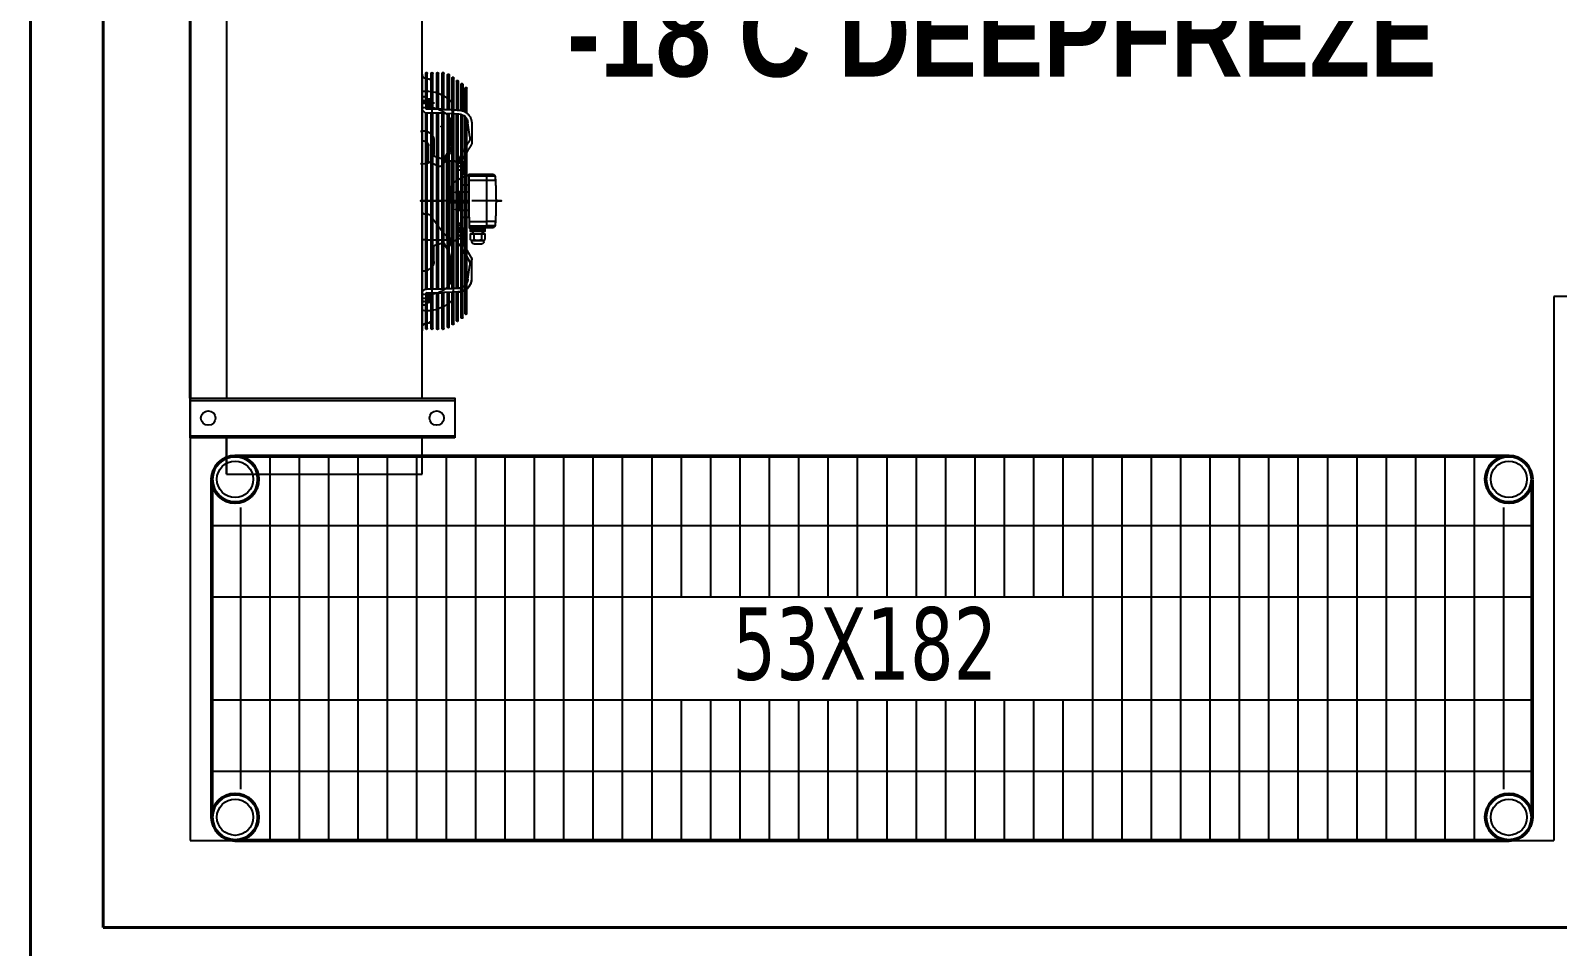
# Model space of a CAD drawing. Header units: centimetres. Extents: x 10321 to 11473, y 9141 to 13369.
# Drawn here: x 10321.5 to 10532, y 12858 to 12984.3 of the extents above; entities that cross this region are included whole.
import ezdxf

# ---------------------------------------------------------------- set-up
doc = ezdxf.new("R2010")
doc.units = ezdxf.units.CM
for name, color, linetype, lineweight in [('A_text', 7, 'Continuous', 9), ('continious', 7, 'Continuous', 50), ('continious2', 253, 'Continuous', 25), ('DUVAR', 1, 'Continuous', 40)]:
    doc.layers.add(name, color=color, linetype=linetype, lineweight=lineweight)
for name, color, linetype in [('Kıtc-002 Çizgi', 7, 'Continuous'), ('Kıtc-034 Soğuk Oda', 1, 'Continuous'), ('SOĞUK ODA PANELİ', 50, 'Continuous')]:
    doc.layers.add(name, color=color, linetype=linetype)
doc.styles.add('GZP', font='ARIALN.TTF')
doc.styles.add('STYLE1', font='tahoma.ttf', dxfattribs={"height": 18})

# ---------------------------------------------------------------- blocks, each defined once
blk = doc.blocks.new('A$C50763B7D')
at = {"layer": 'Kıtc-034 Soğuk Oda'}
for p, q in [((5.31, 42.91), (5.31, 6.41)), ((10.19, 42.91), (10.19, 6.41)), ((5, 37.91), (0, 37.91)), ((0, 37.91), (0, 10.91)), ((0, 37.91), (5, 37.91)), ((109.5, 37.91), (10.5, 37.91)), ((0, 10.91), (5, 10.91)), ((10.5, 10.91), (109.5, 10.91)), ((10.5, 10.91), (20.16, 10.91)), ((24.22, 10.24), (24.22, 10.91)), ((50.47, 10.91), (51.78, 10.91)), ((20.09, 10.43), (23.45, 10.43)), ((20.09, 10.21), (23.57, 10.21)), ((20.09, 9.67), (25.03, 9.67)), ((20.09, 9.45), (25.03, 9.45)), ((20.09, 8.91), (25.03, 8.91)), ((20.09, 8.69), (25.03, 8.69)), ((24.87, 10.21), (25.03, 10.21)), ((25.03, 10.24), (25.03, 7.96)), ((25.52, 10.43), (49.84, 10.43)), ((25.53, 10.21), (49.81, 10.21)), ((25.55, 10.24), (25.55, 7.98)), ((25.55, 9.67), (49.81, 9.67)), ((25.55, 9.45), (49.81, 9.45)), ((25.55, 8.91), (49.81, 8.91)), ((25.55, 8.69), (49.81, 8.69)), ((29.35, 9.29), (31.29, 9.29)), ((31.58, 9.17), (31.92, 8.07)), ((35.85, 10.07), (35.87, 10.03)), ((42.49, 8.72), (43.08, 10.03)), ((46.02, 9.29), (44.08, 9.29)), ((49.81, 7.98), (49.81, 10.24)), ((50.33, 7.96), (50.33, 10.24)), ((50.33, 10.21), (50.5, 10.21)), ((50.8, 10.39), (50.8, 10.24)), ((51.15, 9.2), (51.15, 9.72)), ((51.42, 9.77), (51.42, 10.09)), ((20.09, 7.93), (25.03, 7.93)), ((20.3, 7.42), (25.06, 7.42)), ((20.3, 7.19), (25.07, 7.19)), ((20.73, 6.57), (25.11, 6.57)), ((25.15, 5.81), (25.04, 7.75)), ((25.55, 8.15), (49.81, 8.15)), ((25.55, 7.93), (49.81, 7.93)), ((25.58, 7.42), (49.78, 7.42)), ((25.59, 7.19), (49.77, 7.19)), ((25.61, 6.79), (49.75, 6.79)), ((25.63, 6.57), (49.73, 6.57)), ((29.87, 7.11), (26.39, 7.11)), ((31.85, 7.91), (30.65, 7.28)), ((32.35, 7.17), (32.21, 7.17)), ((32.21, 6.85), (32.21, 6.51)), ((33.16, 7.54), (43.08, 7.54)), ((42.72, 8.05), (44.48, 7.11)), ((43.08, 7.84), (44.43, 7.02)), ((48.97, 7.11), (45.5, 7.11)), ((49.8, 7.77), (49.69, 5.85)), ((21.17, 6.17), (25.13, 6.17)), ((21.17, 5.95), (25.15, 5.95)), ((21.61, 5.54), (49.64, 5.54)), ((21.61, 5.32), (49.55, 5.32)), ((22.13, 4.99), (49.31, 4.99)), ((22.13, 4.77), (49.01, 4.77)), ((25.65, 6.17), (49.71, 6.17)), ((25.66, 5.95), (49.7, 5.95)), ((26.88, 4.61), (28.81, 4.33)), ((29.92, 4.16), (31.85, 5.28)), ((32.92, 5.72), (32.48, 6.12)), ((33.4, 6.17), (33.4, 4.7)), ((33.56, 6.13), (33.56, 5.4)), ((33.61, 5.14), (33.82, 5.14)), ((33.63, 6.2), (34.22, 6.2)), ((34.29, 6.13), (34.29, 5.4)), ((36.43, 5.4), (36.43, 4.44)), ((39.9, 5.4), (41.49, 5.4)), ((41.55, 5.14), (41.76, 5.14)), ((41.76, 5.14), (41.76, 4.84)), ((41.76, 5.14), (42.19, 5.14)), ((41.97, 6.17), (41.97, 4.7)), ((42.89, 6.12), (42.45, 5.72)), ((43.16, 5.32), (42.64, 5.32)), ((42.92, 6.12), (42.92, 5.84)), ((46.55, 4.33), (48.48, 4.61)), ((32.06, 4.06), (32.21, 4.06)), ((32.06, 2.4), (32.21, 2.4)), ((32.36, 3.77), (33.1, 3.77)), ((33.47, 3.99), (33.1, 3.99)), ((33.47, 3.92), (33.1, 3.92)), ((33.47, 2.51), (33.1, 2.51)), ((41.38, 2.07), (33.99, 2.07)), ((34.26, 0.94), (34.26, 2)), ((34.85, 0.89), (34.85, 2)), ((40.52, 0.89), (40.52, 2)), ((41.11, 0.94), (41.11, 2))]:
    blk.add_line(p, q, dxfattribs=at)
for points in [[(5, 6.41), (5, 42.91), (10.5, 42.91), (10.5, 6.41)], [(51.78, 10.39), (51.81, 10.39), (51.81, 10.24), (51.5, 10.24), (50.8, 10.24), (50.47, 10.24), (50.47, 10.39), (50.8, 10.39), (51.5, 10.39), (51.5, 10.24)], [(25.67, 5.85), (25.56, 7.77)], [(29.28, 4.37), (31.71, 5.77)], [(32.73, 5.32), (31.8, 5.32)], [(32.36, 2.23), (33.1, 2.23), (33.1, 4.28), (32.36, 4.28), (32.23, 4.13), (32.21, 4.1), (32.21, 2.4), (32.23, 2.38)], [(41.55, 5.14), (41.55, 4.84), (41.76, 4.84), (42.19, 4.84), (42.19, 5.14), (42.4, 5.14), (42.53, 5.14), (42.53, 5.21), (41.49, 5.21), (41.42, 5.21), (41.42, 5.14)]]:
    blk.add_lwpolyline(points, close=True, dxfattribs=at)
for points in [[(20.16, 10.91), (53.16, 10.91), (51.36, 10.91), (51.36, 10.76), (51.36, 10.24)], [(37.68, 4.44), (37.68, 11.13), (37.68, 7.87)], [(51.15, 10.91), (51.15, 10.24), (51.15, 10.55)], [(24.57, 10.39), (24.57, 10.24), (23.87, 10.24), (23.56, 10.24), (23.56, 10.39), (23.59, 10.39), (23.87, 10.39)], [(23.66, 9.77), (23.66, 9.77), (23.74, 9.72), (24.69, 9.72), (24.77, 9.77), (24.77, 9.77)], [(23.87, 10.24), (23.87, 10.39), (24.57, 10.39), (24.89, 10.39), (24.89, 10.24), (24.57, 10.24)], [(50.33, 9.67), (53.16, 9.67), (54.59, 9.67), (55.27, 9.67)], [(50.33, 9.45), (53.29, 9.45), (54.47, 9.45), (55.28, 9.45)], [(50.33, 8.91), (53.29, 8.91), (54.47, 8.91), (55.28, 8.91)], [(50.33, 8.69), (53.29, 8.69), (54.47, 8.69), (55.28, 8.69)], [(51.8, 10.21), (53.16, 10.21), (54.59, 10.21), (55.27, 10.21)], [(51.92, 10.43), (53.16, 10.43), (54.59, 10.43), (55.27, 10.43)], [(31.47, 6.85), (32.21, 7.28), (32.21, 7.54), (32.29, 7.54), (32.77, 7.54)], [(32.01, 6.66), (32.01, 6.66), (31.91, 6.77)], [(32.21, 7.28), (32.21, 7.17), (32.21, 7.05)], [(50.25, 6.57), (53.21, 6.57), (54.54, 6.57), (54.64, 6.57)], [(50.33, 7.93), (53.21, 7.93), (54.54, 7.93), (55.28, 7.93)], [(33.88, 5.32), (32.73, 5.32), (32.73, 5.21), (32.84, 5.21), (33.88, 5.21), (33.95, 5.21), (33.95, 5.14), (33.82, 5.14), (33.82, 4.84), (33.61, 4.84), (33.18, 4.84), (32.97, 4.84), (32.97, 5.14), (32.84, 5.14), (32.84, 5.21)], [(32.97, 5.14), (33.18, 5.14), (33.18, 4.84)], [(33.18, 5.14), (33.61, 5.14), (33.61, 4.84)], [(33.47, 2.83), (33.47, 4.06), (33.47, 4.24), (33.84, 4.24), (33.84, 4.18), (33.99, 4.18), (33.99, 4.06), (33.99, 3.97)], [(35.47, 4.44), (34.21, 4.44), (33.99, 4.44), (33.99, 4.18)], [(34.26, 4.36), (34.26, 4.06), (34.26, 2.88), (34.26, 2.14)], [(34.85, 4.36), (34.85, 4.06), (34.85, 2.88), (34.85, 2.14)], [(35.47, 5.4), (36.43, 5.4), (38.94, 5.4), (38.94, 4.44)], [(36.61, 6.17), (36.61, 5.84), (38.76, 5.84)], [(38.94, 5.4), (39.9, 5.4), (39.9, 4.44)], [(40.52, 2.14), (40.52, 2.88), (40.52, 4.06), (40.52, 4.36)], [(41.11, 2.14), (41.11, 2.88), (41.11, 4.06), (41.11, 4.36)], [(42.85, 5.4), (41.49, 5.4), (41.49, 5.32)], [(42.53, 5.21), (42.64, 5.21), (42.64, 5.32), (41.49, 5.32), (41.49, 5.21)], [(42.19, 4.84), (42.4, 4.84), (42.4, 5.14)], [(43.16, 5.84), (42.92, 5.84), (42.92, 5.47)], [(49.8, 4.77), (52.71, 4.77), (53.24, 4.77)], [(54.2, 6.17), (53.28, 6.17), (50.23, 6.17)], [(31.77, 3.77), (31.77, 3.59), (31.77, 2.88), (31.77, 2.7)], [(33.1, 2.59), (33.47, 2.59), (33.47, 2.7), (33.47, 2.83), (33.47, 2.88)], [(33.99, 4.06), (33.99, 2.88), (33.99, 2.33), (33.84, 2.33), (33.84, 2.88), (33.84, 4.06), (33.84, 4.18), (33.65, 4.18), (33.65, 4.06), (33.65, 2.88), (33.65, 2.33), (33.84, 2.33), (33.84, 2.27), (33.47, 2.27), (33.47, 2.51), (33.47, 2.59)], [(37.68, 0.74), (37.68, 0.74), (37.68, 0), (37.68, 2.88), (37.68, 4.06)]]:
    blk.add_lwpolyline(points, dxfattribs=at)
for centre in [(7.75, 40.41), (7.75, 8.91)]:
    blk.add_circle(centre, 1, dxfattribs=at)
at = {"layer": 'Kıtc-034 Soğuk Oda', "extrusion": (0, 0, -1)}
for centre, major_axis, start_param, end_param in [((26.75, 10.15), (2.98, 2.98), 3.92838, 4.108501), ((28.81, 10.15), (-2.87, 2.87), 5.521224, 5.686505), ((29.62, 10.77), (1.13, 1.13), 3.948976, 4.010228), ((29.63, 10.77), (1.14, 1.14), 3.870027, 3.949132), ((29.63, 10.77), (1.14, 1.14), 3.790829, 3.869934), ((29.62, 10.77), (-1.13, 1.13), 5.282246, 5.361781), ((36.3, 10.33), (0.366, 0.366), 3.403392, 4.565502), ((39.14, 8.23), (-2.87, 2.87), 6.136299, 6.220702), ((45.8, 10.89), (-2.14, 2.14), 5.234627, 5.576836), ((44.7, 11.07), (0.943, 0.943), 1.152122, 1.21932), ((44.7, 11.07), (-0.942, 0.942), 2.655634, 2.722861), ((44.53, 11.12), (-1.07, 1.07), 2.593806, 2.655716), ((44.53, 11.12), (1.07, 1.07), 0.961039, 1.022965), ((44.41, 11.14), (1.15, 1.15), 0.92968, 0.961107), ((45.78, 10.78), (1.11, 1.11), 0.560797, 0.604414), ((45.75, 10.77), (-1.13, 1.13), 2.492201, 2.571736), ((45.75, 10.77), (-1.13, 1.13), 2.17505, 2.254579), ((45.73, 10.77), (-1.14, 1.14), 2.413251, 2.492356), ((45.75, 10.77), (-1.13, 1.13), 2.254674, 2.334209), ((45.73, 10.77), (1.14, 1.14), 0.763257, 0.842362), ((50.47, 10.24), (-0.471, 0.471), 5.497787, 7.068583), ((46.55, 10.15), (2.87, 2.87), 0.596681, 0.761961), ((48.62, 10.25), (2.98, 2.98), 0.629818, 0.784009), ((20.08, 10.32), (0.0784, 0.0784), 2.28207, 5.615726), ((20.09, 9.56), (0.0784, 0.0784), 2.332894, 5.499349), ((20.09, 8.8), (0.0784, 0.0784), 2.356194, 5.491932), ((26.75, 10.16), (-2.98, 2.98), 5.227591, 5.496398), ((27.42, 10.35), (-3.47, 3.47), 4.983572, 5.225693), ((24.22, 10.88), (0.588, 0.588), 2.016358, 2.696031), ((24.22, 10.56), (0.588, 0.588), 2.016358, 2.696031), ((28.81, 10.16), (-2.87, 2.87), 5.221553, 5.413941), ((24.89, 10.24), (0.105, 0.105), -0.785398, 0.785398), ((28.76, 10.12), (2.83, 2.83), 3.370857, 3.65722), ((29.62, 10.77), (1.13, 1.13), 3.631825, 3.711355), ((29.59, 10.76), (1.11, 1.11), 3.55119, 3.631986), ((29.59, 10.76), (1.11, 1.11), 3.470306, 3.551091), ((29.54, 10.74), (-1.07, 1.07), 4.958464, 5.041272), ((29.54, 10.74), (-1.07, 1.07), 4.875566, 4.958358), ((29.48, 10.7), (1.02, 1.02), 3.219535, 3.304955), ((29.48, 10.7), (1.02, 1.02), 3.134018, 3.219418), ((29.43, 10.64), (-0.967, 0.967), 4.616626, 4.705019), ((29.43, 10.65), (-0.968, 0.968), 4.528126, 4.616496), ((29.39, 10.59), (0.921, 0.921), 2.86617, 2.957557), ((29.39, 10.59), (-0.921, 0.921), 4.345459, 4.436822), ((29.37, 10.54), (-0.883, 0.883), 4.251721, 4.345708), ((29.37, 10.54), (-0.884, 0.884), 4.157598, 4.251565), ((29.36, 10.51), (0.859, 0.859), 2.491304, 2.587069), ((29.36, 10.51), (0.859, 0.859), 2.395385, 2.491139), ((29.36, 10.51), (-0.858, 0.858), 3.952882, 3.966324), ((29.36, 10.5), (-0.855, 0.855), 3.939409, 3.952881), ((31.29, 8.74), (0.393, 0.393), -0.785569, -0.696436), ((31.29, 8.77), (0.37, 0.37), -0.6968, -0.603944), ((31.3, 8.83), (-0.327, 0.327), 0.966415, 1.067225), ((31.47, 9.13), (-0.0806, 0.0806), 1.682012, 1.938797), ((52.79, -15.42), (-21.54, 21.54), 0.068333, 0.190136), ((36.05, 9.73), (0.246, 0.246), 4.136819, 4.974188), ((43.9, 9.13), (0.0806, 0.0806), 4.344388, 4.601173), ((44.01, 8.98), (0.212, 0.212), -1.314397, -1.17995), ((44.04, 8.91), (-0.272, 0.272), 0.390073, 0.504141), ((44.07, 8.83), (-0.327, 0.327), 0.503572, 0.604381), ((44.08, 8.77), (-0.37, 0.37), 0.603944, 0.6968), ((44.08, 8.74), (-0.393, 0.393), 0.696436, 0.785569), ((45.3, 10.52), (0.345, 0.345), 2.28971, 2.356167), ((45.3, 10.53), (0.349, 0.349), 2.223781, 2.289656), ((45.3, 10.55), (-0.367, 0.367), 3.667791, 3.795034), ((45.3, 10.55), (-0.367, 0.367), 3.540012, 3.667402), ((45.26, 10.63), (0.428, 0.428), 1.855236, 1.969777), ((45.26, 10.63), (-0.427, 0.427), 3.31102, 3.425748), ((45.18, 10.75), (-0.526, 0.526), 3.211862, 3.311404), ((45.05, 10.87), (0.653, 0.653), 1.36938, 1.455395), ((44.88, 10.98), (-0.799, 0.799), 2.865237, 2.940337), ((44.88, 10.98), (-0.798, 0.798), 2.790005, 2.865158), ((46, 10.5), (0.855, 0.855), 2.330304, 2.343777), ((46, 10.51), (0.858, 0.858), 2.316861, 2.330304), ((46, 10.51), (0.859, 0.859), 2.22125, 2.317004), ((46, 10.51), (-0.859, 0.859), 3.696116, 3.791881), ((46, 10.54), (0.884, 0.884), 2.03162, 2.125588), ((46, 10.54), (0.883, 0.883), 1.937478, 2.031464), ((45.97, 10.59), (-0.921, 0.921), 3.417159, 3.508523), ((45.97, 10.59), (-0.921, 0.921), 3.325628, 3.417016), ((45.94, 10.65), (-0.968, 0.968), 3.237486, 3.325855), ((45.94, 10.64), (-0.967, 0.967), 3.148963, 3.237356), ((45.89, 10.7), (-1.02, 1.02), 3.063768, 3.149167), ((45.89, 10.7), (1.02, 1.02), 1.407434, 1.492854), ((45.83, 10.74), (-1.07, 1.07), 2.895624, 2.978416), ((45.78, 10.76), (-1.11, 1.11), 2.6512, 2.731996), ((45.75, 10.77), (-1.13, 1.13), 2.57183, 2.65136), ((46.6, 10.12), (-2.83, 2.83), 2.625965, 2.912328), ((50.47, 10.24), (-0.105, 0.105), 5.497787, 7.068583), ((46.55, 10.16), (-2.87, 2.87), 2.424874, 2.632429), ((51.15, 10.88), (0.588, 0.588), 2.016358, 2.696031), ((51.56, 10.27), (-0.16, 0.16), 3.26588, 4.588102), ((47.95, 10.46), (-3.47, 3.47), 2.628289, 2.870409), ((48.62, 10.27), (2.98, 2.98), 0.786787, 1.055595), ((55.29, 10.32), (-0.0784, 0.0784), 0.667459, 4.001115), ((55.29, 10.32), (-0.0784, 0.0784), 0.667459, 4.001115), ((55.28, 9.56), (-0.0784, 0.0784), 0.783836, 3.950291), ((55.28, 9.56), (-0.0784, 0.0784), 0.783836, 3.950291), ((55.28, 8.8), (-0.0784, 0.0784), 0.791253, 3.926991), ((20.3, 7.3), (0.0784, 0.0784), 2.356194, 5.488886), ((28.67, 11.06), (4.49, 4.49), 3.207953, 3.412361), ((24.2, 7.15), (0.291, 0.291), 2.976831, 3.204299), ((24.33, 7.32), (-0.438, 0.438), 4.376802, 4.549659), ((24.44, 7.55), (-0.618, 0.618), 4.2409, 4.378345), ((24.52, 7.79), (-0.8, 0.8), 4.126239, 4.241941), ((24.56, 8), (-0.949, 0.949), 4.023733, 4.126968), ((24.57, 8.12), (1.03, 1.03), 2.355937, 2.4535), ((28.73, 7.96), (-2.61, 2.61), 5.441178, 5.497787), ((27.75, 9.46), (1.97, 1.97), 2.978844, 3.377803), ((29.25, 7.98), (2.61, 2.61), 3.870567, 3.926991), ((26.34, 7.46), (-0.247, 0.247), 4.246511, 4.382716), ((26.37, 7.55), (-0.311, 0.311), 4.130748, 4.247402), ((26.38, 7.62), (0.363, 0.363), 2.455386, 2.560603), ((26.39, 7.66), (0.392, 0.392), 2.355954, 2.455906), ((29.87, 9.19), (1.47, 1.47), 2.252156, 2.356467), ((29.89, 9.02), (1.35, 1.35), 2.142449, 2.252751), ((29.95, 8.73), (1.14, 1.14), 2.019794, 2.143207), ((30.07, 8.39), (-0.887, 0.887), 3.445587, 3.591648), ((31.74, 8.13), (-0.172, 0.172), 3.277271, 3.446371), ((31.78, 8.07), (0.12, 0.12), 1.492676, 1.707939), ((31.82, 8.03), (-0.0831, 0.0831), 2.789433, 3.064318), ((52.79, -15.42), (21.54, 21.54), -1.540426, -1.526856), ((31.84, 8.02), (-0.0699, 0.0699), 1.793315, 2.101643), ((52.79, -15.42), (-21.44, 21.44), 0.03037, 0.039464), ((52.79, -15.42), (21.54, 21.54), -1.526856, -1.520739), ((52.79, -15.42), (21.44, 21.44), -1.531333, -1.518473), ((52.79, -15.42), (21.54, 21.54), -1.520739, -1.502463), ((32.53, 7.48), (0.261, 0.261), 1.631792, 1.756742), ((52.79, -15.42), (21.36, 21.36), -1.509801, -1.49258), ((43.55, 8.03), (0.0831, 0.0831), 3.218868, 3.493753), ((43.59, 8.07), (-0.12, 0.12), 4.575246, 4.790509), ((43.63, 8.13), (0.172, 0.172), 2.836814, 3.005914), ((45.42, 8.73), (-1.14, 1.14), 4.139979, 4.263391), ((45.48, 9.02), (-1.35, 1.35), 4.030434, 4.140737), ((45.5, 9.19), (-1.47, 1.47), 3.926718, 4.031029), ((47.93, 8.38), (0.0185, 0.0185), 1.908335, 2.147272), ((48.97, 7.66), (-0.392, 0.392), 3.827279, 3.927231), ((48.98, 7.62), (0.363, 0.363), 2.151786, 2.257003), ((48.99, 7.55), (-0.311, 0.311), 3.606579, 3.723234), ((49.02, 7.46), (-0.247, 0.247), 3.471266, 3.607471), ((49.06, 7.38), (0.182, 0.182), 1.734588, 1.901722), ((49.11, 7.32), (-0.126, 0.126), 3.093739, 3.30695), ((47.61, 9.46), (1.97, 1.97), 1.334586, 1.733545), ((46.11, 7.98), (2.61, 2.61), 0.785398, 0.841822), ((46.63, 7.96), (-2.61, 2.61), 2.356194, 2.412803), ((50.79, 8.23), (-1.03, 1.03), 3.829685, 3.927249), ((50.81, 8.11), (0.949, 0.949), 2.156218, 2.259453), ((50.85, 7.9), (0.8, 0.8), 2.041244, 2.156946), ((50.93, 7.66), (0.618, 0.618), 1.90484, 2.042285), ((46.69, 11.17), (4.49, 4.49), 1.300028, 1.504436), ((54.63, 6.68), (0.0784, 0.0784), -0.794299, 2.356194), ((21.17, 6.06), (0.0784, 0.0784), 2.356194, 5.4852), ((21.61, 5.43), (-0.0784, 0.0784), 3.926991, 7.059683), ((22.13, 4.88), (0.0784, 0.0784), 2.356194, 5.488886), ((26.99, 5.93), (1.31, 1.31), 3.863573, 3.961121), ((28.93, 5.66), (-0.941, 0.941), 3.65795, 4.014257), ((33.71, 6.51), (-0.784, 0.784), 4.148479, 4.712389), ((33.63, 6.13), (0.0523, 0.0523), 3.926991, 5.497787), ((33.99, 5.8), (0.145, 0.145), 4.05082, 4.1132), ((33.99, 5.8), (0.145, 0.145), 3.988386, 4.050774), ((33.99, 5.8), (-0.148, 0.148), 5.497809, 5.559256), ((33.99, 5.8), (-0.148, 0.148), 5.436318, 5.497765), ((33.99, 5.8), (-0.145, 0.145), 5.374004, 5.436392), ((33.99, 5.8), (-0.145, 0.145), 5.311578, 5.373958), ((33.96, 5.81), (-0.121, 0.121), 5.814379, 5.884605), ((33.97, 5.8), (-0.135, 0.135), 5.74923, 5.814474), ((33.97, 5.8), (0.135, 0.135), 4.11312, 4.178381), ((33.97, 5.8), (-0.135, 0.135), 5.246397, 5.311658), ((33.97, 5.8), (0.135, 0.135), 3.610304, 3.675548), ((33.96, 5.79), (0.121, 0.121), 3.540173, 3.610399), ((33.96, 5.79), (0.121, 0.121), 3.469912, 3.540108), ((33.92, 5.77), (-0.088, 0.088), 4.798861, 4.885993), ((33.92, 5.83), (-0.0881, 0.0881), 6.196838, 6.283889), ((33.92, 5.77), (-0.0881, 0.0881), 4.711685, 4.798736), ((33.89, 5.86), (0.0616, 0.0616), -1.373074, -1.26208), ((33.89, 5.74), (0.0616, 0.0616), 2.832876, 2.94387), ((33.89, 5.86), (-0.0617, 0.0617), 0.308973, 0.419829), ((33.89, 5.74), (0.0617, 0.0617), 2.721763, 2.832619), ((33.89, 5.87), (0.0544, 0.0544), -1.151459, -1.030649), ((33.89, 5.73), (0.0544, 0.0544), 2.601445, 2.722255), ((33.89, 5.87), (-0.0545, 0.0545), 0.540479, 0.661187), ((33.89, 5.73), (-0.0545, 0.0545), 4.051202, 4.17191), ((33.89, 5.87), (0.052, 0.052), -0.910198, -0.785581), ((33.89, 5.73), (0.052, 0.052), 2.356377, 2.480994), ((33.89, 5.87), (-0.052, 0.052), 0.785581, 0.910198), ((33.89, 5.73), (-0.052, 0.052), 3.802191, 3.926808), ((33.89, 5.87), (-0.0545, 0.0545), 0.909609, 1.030317), ((33.89, 5.73), (0.0545, 0.0545), 2.111276, 2.231984), ((33.89, 5.87), (-0.0544, 0.0544), 1.030649, 1.151459), ((33.88, 5.86), (0.0617, 0.0617), -0.419829, -0.308973), ((33.89, 5.73), (0.0544, 0.0544), 1.990134, 2.110944), ((33.88, 5.74), (-0.0617, 0.0617), 3.450566, 3.561422), ((33.88, 5.86), (-0.0616, 0.0616), 1.26208, 1.373074), ((33.88, 5.74), (0.0616, 0.0616), 1.768519, 1.879513), ((33.87, 5.85), (-0.0732, 0.0732), 1.372713, 1.471378), ((33.87, 5.75), (0.0732, 0.0732), 1.670215, 1.768879), ((33.87, 5.85), (0.0731, 0.0731), -0.099237, -0.000455), ((33.86, 5.83), (0.0881, 0.0881), -0.000704, 0.086347), ((33.86, 5.83), (0.088, 0.088), 0.086472, 0.173604), ((33.86, 5.77), (0.088, 0.088), 1.397192, 1.484325), ((33.84, 5.78), (-0.105, 0.105), 2.890724, 2.968161), ((33.82, 5.81), (0.121, 0.121), 0.328319, 0.398515), ((33.82, 5.79), (0.121, 0.121), 1.172281, 1.242477), ((33.84, 5.78), (-0.105, 0.105), 2.81315, 2.890637), ((33.82, 5.81), (-0.121, 0.121), 1.969377, 2.039603), ((33.8, 5.8), (0.135, 0.135), 0.468711, 0.533956), ((33.8, 5.8), (-0.135, 0.135), 2.607637, 2.672882), ((33.82, 5.79), (-0.121, 0.121), 2.672786, 2.743012), ((33.8, 5.8), (0.135, 0.135), 0.534008, 0.599269), ((33.79, 5.8), (-0.145, 0.145), 2.169985, 2.232365), ((33.79, 5.8), (-0.145, 0.145), 2.232411, 2.294799), ((33.78, 5.8), (-0.148, 0.148), 2.294726, 2.356173), ((33.78, 5.8), (0.148, 0.148), 0.78542, 0.846867), ((33.79, 5.8), (0.145, 0.145), 0.846794, 0.909182), ((33.79, 5.8), (0.145, 0.145), 0.909227, 0.971608), ((33.8, 5.8), (0.135, 0.135), 0.971527, 1.036789), ((34.22, 6.13), (-0.0523, 0.0523), 0.785398, 2.356194), ((35.98, 7.02), (-1.33, 1.33), 4.483365, 4.963871), ((36.5, 6.17), (-0.0784, 0.0784), 5.887583, 8.249584), ((38.87, 6.17), (-0.0784, 0.0784), 5.887583, 8.249584), ((25.88, -1.01), (11.55, 11.55), 0.351241, 0.445856), ((41.66, 6.51), (0.784, 0.784), 1.570796, 2.134707), ((42.85, 5.47), (0.0523, 0.0523), 0.785398, 2.356194), ((43.16, 3.99), (1.31, 1.31), -0.785398, -0.513045), ((43.16, 3.99), (0.941, 0.941), -0.785398, -0.513045), ((48.37, 5.93), (0.941, 0.941), 0.846576, 2.268928), ((48.37, 5.93), (-0.941, 0.941), 2.408818, 2.417373), ((48.37, 5.93), (-1.31, 1.31), 2.322064, 2.419613), ((32.06, 3.77), (0.209, 0.209), 3.926991, 5.497787), ((32.06, 2.7), (-0.209, 0.209), 3.926991, 5.497787), ((32.51, 2.49), (-0.209, 0.209), 5.137449, 6.544985), ((32.51, 4.02), (0.209, 0.209), 4.06882, 4.287329), ((25.88, -1.01), (11.55, 11.55), 0.463068, 0.469953)]:
    blk.add_ellipse(centre, major_axis=major_axis, ratio=1, start_param=start_param, end_param=end_param, dxfattribs=at)
at = {"layer": 'Kıtc-034 Soğuk Oda'}
for points, weights, knots in [([(55.16, 10.91), (37.66, 10.91), (20.16, 10.91), (20.47, 10.91), (20.68, 10.69), (20.9, 10.47), (20.9, 10.17), (20.9, 9.85), (20.9, 9.54), (37.68, 9.54), (54.47, 9.54), (54.47, 9.85), (54.47, 10.17), (54.47, 10.47), (54.69, 10.69), (54.9, 10.91), (55.21, 10.91), (54.9, 10.91), (54.59, 10.91), (53.88, 10.91), (53.16, 10.91)], [1, 1, 1, 0.923879532511, 1, 0.923879532511, 1, 1, 1, 1, 1, 1, 1, 0.923879532509, 1, 0.923879532509, 1, 1, 1, 1, 1], [0, 0, 0, 1, 1, 1.785398, 1.785398, 2.570796, 2.570796, 3.570796, 3.570796, 4.570796, 4.570796, 5.570796, 5.570796, 6.356194, 6.356194, 7.141593, 7.141593, 8.141593, 8.141593, 9.141593, 9.141593, 9.141593]), ([(23.59, 10.91), (23.85, 10.91), (23.85, 10.65), (23.85, 10.39), (23.59, 10.39), (23.33, 10.39), (23.33, 10.65), (23.33, 10.91), (23.59, 10.91), (24.24, 10.91), (24.89, 10.91), (25.55, 10.91), (25.55, 10.24)], [1, 0.707106781187, 1, 0.707106781187, 1, 0.707106781187, 1, 0.707106781187, 1, 1, 1, 0.707106781188, 1], [0, 0, 0, 1.570796, 1.570796, 3.141593, 3.141593, 4.712389, 4.712389, 6.283185, 6.283185, 7.283185, 7.283185, 8.853982, 8.853982, 8.853982]), ([(32.29, 7.54), (32.29, 8.96), (32.29, 10.38), (32.29, 10.65), (32.37, 10.91)], [1, 1, 1, 0.986361221501, 1], [0, 0, 0, 1, 1, 1.330695, 1.330695, 1.330695]), ([(51.78, 10.39), (51.52, 10.39), (51.52, 10.65), (51.52, 10.91), (51.78, 10.91), (52.03, 10.91), (52.03, 10.65), (52.03, 10.39), (51.78, 10.39)], [1, 0.707106781187, 1, 0.707106781187, 1, 0.707106781187, 1, 0.707106781187, 1], [0, 0, 0, 1.570796, 1.570796, 3.141593, 3.141593, 4.712389, 4.712389, 6.283185, 6.283185, 6.283185]), ([(23.66, 10.09), (23.6, 10.17), (23.54, 10.24), (24.22, 10.24), (24.89, 10.24), (24.83, 10.17), (24.77, 10.09), (24.63, 9.99), (24.49, 10.09), (24.49, 9.93), (24.49, 9.77), (24.63, 9.66), (24.77, 9.77), (24.77, 9.93), (24.77, 10.09)], [1, 1, 1, 1, 1, 1, 1, 0.789310470487, 1, 1, 1, 0.789310470464, 1, 1, 1], [0, 0, 0, 1, 1, 2, 2, 3, 3, 4.322222, 4.322222, 5.322222, 5.322222, 6.644445, 6.644445, 7.644445, 7.644445, 7.644445]), ([(23.94, 10.09), (23.8, 9.99), (23.66, 10.09), (23.66, 9.93), (23.66, 9.77), (23.8, 9.66), (23.94, 9.77), (23.94, 9.93), (23.94, 10.09)], [1, 0.789310470487, 1, 1, 1, 0.789310470464, 1, 1, 1], [0, 0, 0, 1.322222, 1.322222, 2.322222, 2.322222, 3.644445, 3.644445, 4.644445, 4.644445, 4.644445]), ([(31.43, 9.27), (31.45, 9.27), (31.47, 9.26), (31.49, 9.25), (31.51, 9.24)], [1, 0.998373990694, 1, 0.997741350893, 1], [0, 0, 0, 0.1140684, 0.1140684, 0.2485154, 0.2485154, 0.2485154]), ([(31.51, 9.24), (31.52, 9.23), (31.54, 9.22), (31.55, 9.21), (31.56, 9.2)], [1, 0.996625680555, 1, 0.994705790483, 1], [0, 0, 0, 0.1643464, 0.1643464, 0.3702374, 0.3702374, 0.3702374]), ([(43.16, 6.51), (43.16, 6.84), (43.16, 7.17), (43.16, 7.36), (43.16, 7.54), (43.12, 7.54), (43.08, 7.54), (43.08, 7.69), (43.08, 7.84), (42.9, 7.94), (42.72, 8.05), (42.3, 8.28), (42.49, 8.72)], [1, 1, 1, 1, 1, 1, 1, 1, 1, 1, 1, 0.730774152892, 1], [0, 0, 0, 1, 1, 2, 2, 3, 3, 4, 4, 5, 5, 6.502682, 6.502682, 6.502682]), ([(42.92, 9.98), (42.99, 10.03), (43.08, 10.03), (44.19, 10.03), (45.3, 10.03)], [1, 0.957755338239, 1, 1, 1], [0, 0, 0, 0.583407, 0.583407, 1.583407, 1.583407, 1.583407]), ([(43.44, 8.04), (43.44, 8.06), (43.45, 8.07), (43.62, 8.62), (43.79, 9.17)], [1, 0.988140265059, 1, 1, 1], [0, 0, 0, 0.308328, 0.308328, 1.308328, 1.308328, 1.308328]), ([(43.81, 9.2), (43.82, 9.21), (43.83, 9.22), (43.84, 9.23), (43.86, 9.24)], [1, 0.994705790542, 1, 0.996625680555, 1], [0, 0, 0, 0.205891, 0.205891, 0.3702374, 0.3702374, 0.3702374]), ([(45.78, 10.3), (45.75, 10.26), (45.73, 10.24), (45.7, 10.21), (45.67, 10.18)], [1, 0.999077269597, 1, 0.998758065832, 1], [0, 0, 0, 0.0859243, 0.0859243, 0.1856114, 0.1856114, 0.1856114]), ([(47.24, 10.19), (47.21, 10.13), (47.18, 10.07), (47.16, 10.02), (47.13, 9.96)], [1, 0.999184332451, 1, 0.999142983122, 1], [0, 0, 0, 0.0807851, 0.0807851, 0.1635928, 0.1635928, 0.1635928]), ([(50.87, 9.77), (50.87, 9.93), (50.87, 10.09), (50.73, 9.99), (50.59, 10.09), (50.59, 9.93), (50.59, 9.77), (50.59, 9.77), (50.59, 9.77), (50.63, 9.75), (50.67, 9.72), (51.15, 9.72), (51.62, 9.72), (51.66, 9.75), (51.7, 9.77), (51.7, 9.77), (51.7, 9.77), (51.7, 9.93), (51.7, 10.09), (51.76, 10.17), (51.82, 10.24), (51.15, 10.24), (50.47, 10.24), (50.53, 10.17), (50.59, 10.09)], [1, 1, 1, 0.789310470487, 1, 1, 1, 1, 1, 1, 1, 1, 1, 1, 1, 1, 1, 1, 1, 1, 1, 1, 1, 1, 1], [0, 0, 0, 1, 1, 2.322222, 2.322222, 3.322222, 3.322222, 4.322222, 4.322222, 5.322222, 5.322222, 6.322222, 6.322222, 7.322222, 7.322222, 8.322222, 8.322222, 9.322222, 9.322222, 10.322222, 10.322222, 11.322222, 11.322222, 12.322222, 12.322222, 12.322222]), ([(51.7, 9.77), (51.56, 9.66), (51.42, 9.77), (51.15, 9.67), (50.87, 9.77), (50.73, 9.66), (50.59, 9.77)], [1, 0.789310470464, 1, 0.942809041584, 1, 0.789310470464, 1], [0, 0, 0, 1.322222, 1.322222, 2.001896, 2.001896, 3.324118, 3.324118, 3.324118]), ([(20.09, 7.93), (20.02, 7.93), (19.99, 7.98), (19.96, 8.04), (19.99, 8.09), (20.02, 8.15), (20.09, 8.15), (22.56, 8.15), (25.03, 8.15)], [1, 0.865282725606, 1, 0.865282725606, 1, 0.865282725606, 1, 1, 1], [0, 0, 0, 1.050164, 1.050164, 2.100329, 2.100329, 3.150493, 3.150493, 4.150493, 4.150493, 4.150493]), ([(20.73, 6.57), (20.67, 6.57), (20.64, 6.63), (20.61, 6.68), (20.64, 6.74), (20.67, 6.79), (20.74, 6.79), (22.92, 6.79), (25.09, 6.79)], [1, 0.865282725606, 1, 0.865282725606, 1, 0.865282725606, 1, 1, 1], [0, 0, 0, 1.050164, 1.050164, 2.100329, 2.100329, 3.150493, 3.150493, 4.150493, 4.150493, 4.150493]), ([(31.47, 6.85), (31.13, 6.66), (30.73, 6.66), (27.65, 6.66), (24.57, 6.66)], [1, 0.966158876657, 1, 1, 1], [0, 0, 0, 0.521795, 0.521795, 1.521795, 1.521795, 1.521795]), ([(26.19, 7.15), (26.17, 7.16), (26.15, 7.17), (26.13, 7.18), (26.12, 7.2)], [1, 0.996510314401, 1, 0.9943230179, 1], [0, 0, 0, 0.1671339, 0.1671339, 0.3803448, 0.3803448, 0.3803448]), ([(31.93, 8.04), (31.94, 8.03), (31.93, 8.01), (31.93, 8), (31.93, 7.98)], [1, 0.985060682259, 1, 0.98638337132, 1], [0, 0, 0, 0.3461406, 0.3461406, 0.6765663, 0.6765663, 0.6765663]), ([(32.21, 6.51), (32.21, 6.29), (32.41, 6.19), (32.44, 6.17), (32.44, 6.12)], [1, 0.859086122937, 1, 0.859086122944, 1], [0, 0, 0, 1.07463, 1.07463, 2.149259, 2.149259, 2.149259]), ([(43.16, 7.17), (37.94, 7.17), (32.73, 7.17), (32.63, 7.1), (32.5, 7.11)], [1, 1, 1, 0.945046122032, 1], [0, 0, 0, 1, 1, 1.666121, 1.666121, 1.666121]), ([(37.42, 4.44), (37.42, 5.73), (37.42, 7.02), (37.64, 7.02), (37.87, 7.02), (38.38, 7.02), (38.9, 7.02), (39.41, 7.02), (39.86, 6.77), (40.43, 6.46), (40.71, 5.87)], [1, 1, 1, 1, 1, 1, 1, 0.968166097718, 1, 0.950696961754, 1], [0, 0, 0, 1, 1, 2, 2, 3, 3, 3.505998, 3.505998, 4.136639, 4.136639, 4.136639]), ([(42.92, 6.12), (42.92, 6.17), (42.96, 6.19), (43.16, 6.29), (43.16, 6.51)], [1, 0.859086122944, 1, 0.859086122931, 1], [0, 0, 0, 1.07463, 1.07463, 2.149259, 2.149259, 2.149259]), ([(43.44, 7.98), (43.44, 8), (43.43, 8.01), (43.43, 8.03), (43.44, 8.04)], [1, 0.986383371331, 1, 0.985060682257, 1], [0, 0, 0, 0.3304257, 0.3304257, 0.6765663, 0.6765663, 0.6765663]), ([(44.88, 7.21), (44.8, 7.24), (44.71, 7.28), (44.12, 7.59), (43.52, 7.91)], [1, 0.997334462686, 1, 1, 1], [0, 0, 0, 0.146061, 0.146061, 1.146061, 1.146061, 1.146061]), ([(50.32, 7.75), (50.27, 6.78), (50.21, 5.81), (50.11, 4.23), (48.53, 4.09), (48.44, 4.08), (48.34, 4.06), (46.98, 4.06), (45.62, 4.06), (44.57, 4.67), (43.52, 5.28)], [1, 1, 1, 0.758325483999, 1, 1, 1, 1, 1, 1, 1], [0, 0, 0, 1, 1, 2.420112, 2.420112, 3.420112, 3.420112, 4.420112, 4.420112, 5.420112, 5.420112, 5.420112]), ([(50.79, 6.66), (48.34, 6.66), (45.88, 6.66), (45.11, 6.66), (44.43, 7.02)], [1, 1, 1, 0.970123420627, 1], [0, 0, 0, 1, 1, 1.490115, 1.490115, 1.490115]), ([(50.79, 6.77), (48.34, 6.77), (45.88, 6.77), (45.14, 6.77), (44.48, 7.11)], [1, 1, 1, 0.970123420627, 1], [0, 0, 0, 1, 1, 1.490115, 1.490115, 1.490115]), ([(47.96, 8.36), (47.95, 8.36), (47.95, 8.36), (47.95, 8.36), (47.94, 8.36)], [1, 0.996106431449, 1, 0.994580852901, 1], [0, 0, 0, 0.1765468, 0.1765468, 0.3848552, 0.3848552, 0.3848552]), ([(50.27, 6.79), (51.33, 6.79), (52.39, 6.79), (53.46, 6.79), (54.54, 6.79), (54.59, 6.79), (54.63, 6.79), (54.7, 6.79), (54.73, 6.74), (54.76, 6.68), (54.73, 6.63), (54.7, 6.57), (54.63, 6.57)], [1, 1, 1, 1, 1, 1, 1, 0.865282725606, 1, 0.865282725606, 1, 0.865282725606, 1], [0, 0, 0, 1, 1, 2, 2, 3, 3, 4.050164, 4.050164, 5.100329, 5.100329, 6.150493, 6.150493, 6.150493]), ([(50.3, 7.42), (51.22, 7.42), (52.14, 7.42), (53.34, 7.42), (54.54, 7.42), (54.81, 7.42), (55.07, 7.42), (55.18, 7.41), (55.18, 7.3), (55.18, 7.19), (55.07, 7.19), (54.81, 7.19), (54.54, 7.19), (53.32, 7.19), (52.09, 7.19), (51.19, 7.19), (50.29, 7.19)], [1, 1, 1, 1, 1, 1, 1, 0.710246643459, 1, 0.710246643459, 1, 1, 1, 1, 1, 1, 1], [0, 0, 0, 1, 1, 2, 2, 3, 3, 4.561896, 4.561896, 6.123791, 6.123791, 7.123791, 7.123791, 8.123791, 8.123791, 9.123791, 9.123791, 9.123791]), ([(50.33, 8.15), (51.81, 8.15), (53.29, 8.15), (53.88, 8.15), (54.47, 8.15), (54.88, 8.15), (55.28, 8.15), (55.35, 8.15), (55.38, 8.09), (55.41, 8.04), (55.38, 7.98), (55.35, 7.93), (55.28, 7.93)], [1, 1, 1, 1, 1, 1, 1, 0.865282725601, 1, 0.865282725601, 1, 0.865282725601, 1], [0, 0, 0, 1, 1, 2, 2, 3, 3, 4.050164, 4.050164, 5.100329, 5.100329, 6.150493, 6.150493, 6.150493]), ([(51.31, 6.87), (51.36, 6.89), (51.4, 6.93), (51.44, 6.95), (51.47, 6.99), (51.22, 6.65), (50.79, 6.66)], [1, 0.996267402492, 1, 0.993539279801, 1, 0.891942634525, 1], [0, 0, 0, 0.172857, 0.172857, 0.400324, 0.400324, 1.33867, 1.33867, 1.33867]), ([(25.15, 5.81), (25.25, 4.23), (26.83, 4.09), (25.25, 4.23), (25.15, 5.81)], [1, 0.758325484, 1, 0.758325484, 1], [0, 0, 0, 1.420112, 1.420112, 2.840223, 2.840223, 2.840223]), ([(25.67, 5.86), (25.67, 5.86), (25.67, 5.85), (25.67, 5.86), (25.67, 5.86)], [1, 0.999990851561, 1, 0.999990851561, 1], [0, 0, 0, 0.00855498, 0.00855498, 0.01710995, 0.01710995, 0.01710995]), ([(26.88, 4.61), (25.74, 4.71), (25.67, 5.85), (25.74, 4.71), (26.88, 4.61), (25.74, 4.71), (25.67, 5.85)], [1, 0.757594916385, 1, 0.757594916385, 1, 0.757594916385, 1], [0, 0, 0, 1.422352, 1.422352, 2.844703, 2.844703, 4.267055, 4.267055, 4.267055]), ([(33.88, 5.4), (33.72, 5.4), (33.56, 5.4), (33.04, 5.4), (32.52, 5.4), (32.44, 5.4), (32.44, 5.47), (32.44, 5.8), (32.44, 6.12)], [1, 1, 1, 1, 1, 0.707106781189, 1, 1, 1], [0, 0, 0, 1, 1, 2, 2, 3.570796, 3.570796, 4.570796, 4.570796, 4.570796]), ([(33.8, 5.87), (33.8, 5.88), (33.8, 5.88), (33.8, 5.89), (33.81, 5.89)], [1, 0.999384121458, 1, 0.999249560003, 1], [0, 0, 0, 0.0701964, 0.0701964, 0.1476836, 0.1476836, 0.1476836]), ([(33.81, 5.7), (33.81, 5.7), (33.81, 5.7), (33.8, 5.71), (33.8, 5.71)], [1, 0.999250544547, 1, 0.999249559987, 1], [0, 0, 0, 0.0774364, 0.0774364, 0.1549236, 0.1549236, 0.1549236]), ([(33.81, 5.89), (33.81, 5.9), (33.81, 5.9), (33.82, 5.91), (33.82, 5.91)], [1, 0.999250544548, 1, 0.999051143699, 1], [0, 0, 0, 0.0774364, 0.0774364, 0.1645688, 0.1645688, 0.1645688]), ([(33.83, 5.92), (33.83, 5.92), (33.84, 5.93), (33.84, 5.93), (33.84, 5.93)], [1, 0.998780501517, 1, 0.998783411389, 1], [0, 0, 0, 0.0987824, 0.0987824, 0.1974469, 0.1974469, 0.1974469]), ([(33.84, 5.67), (33.84, 5.67), (33.84, 5.67), (33.83, 5.67), (33.83, 5.68)], [1, 0.99878341142, 1, 0.998780501534, 1], [0, 0, 0, 0.0986645, 0.0986645, 0.1974469, 0.1974469, 0.1974469]), ([(33.88, 5.21), (33.88, 5.27), (33.88, 5.32), (33.88, 5.36), (33.88, 5.4), (34.08, 5.4), (34.29, 5.4), (34.88, 5.4), (35.47, 5.4), (35.47, 4.92), (35.47, 4.44), (35.95, 4.44), (36.43, 4.44), (37.68, 4.44), (38.94, 4.44), (39.42, 4.44), (39.9, 4.44), (40.64, 4.44), (41.38, 4.44), (41.38, 4.25), (41.38, 4.06), (41.38, 3.47), (41.38, 2.88), (41.38, 2.48), (41.38, 2.07), (41.38, 1.65), (41.38, 1.23), (41.38, 0.89), (41.04, 0.86)], [1, 1, 1, 1, 1, 1, 1, 1, 1, 1, 1, 1, 1, 1, 1, 1, 1, 1, 1, 1, 1, 1, 1, 1, 1, 1, 1, 0.732278556319, 1], [0, 0, 0, 1, 1, 2, 2, 3, 3, 4, 4, 5, 5, 6, 6, 7, 7, 8, 8, 9, 9, 10, 10, 11, 11, 12, 12, 13, 13, 14.498269, 14.498269, 14.498269]), ([(33.96, 5.69), (33.95, 5.68), (33.95, 5.68), (33.94, 5.67), (33.94, 5.67)], [1, 0.999052914734, 1, 0.998780501465, 1], [0, 0, 0, 0.087051, 0.087051, 0.1858335, 0.1858335, 0.1858335]), ([(33.96, 5.9), (33.96, 5.9), (33.97, 5.89), (33.97, 5.89), (33.97, 5.88)], [1, 0.999250544546, 1, 0.999249559987, 1], [0, 0, 0, 0.0774364, 0.0774364, 0.1549236, 0.1549236, 0.1549236]), ([(36.61, 5.84), (36.61, 5.68), (36.61, 5.51), (36.61, 5.4), (36.5, 5.4), (36.39, 5.4), (36.39, 5.51), (36.39, 5.84), (36.39, 6.17)], [1, 1, 1, 0.707106781187, 1, 0.707106781187, 1, 1, 1], [0, 0, 0, 1, 1, 2.570796, 2.570796, 4.141593, 4.141593, 5.141593, 5.141593, 5.141593]), ([(38.98, 6.17), (38.98, 5.84), (38.98, 5.51), (38.98, 5.4), (38.87, 5.4), (38.76, 5.4), (38.76, 5.51), (38.76, 5.68), (38.76, 5.84), (38.76, 6.01), (38.76, 6.17)], [1, 1, 1, 0.707106781187, 1, 0.707106781187, 1, 1, 1, 1, 1], [0, 0, 0, 1, 1, 2.570796, 2.570796, 4.141593, 4.141593, 5.141593, 5.141593, 6.141593, 6.141593, 6.141593]), ([(46.55, 4.33), (46.32, 4.31), (46.08, 4.37), (44.87, 5.07), (43.65, 5.77)], [1, 0.984172539692, 1, 1, 1], [0, 0, 0, 0.356308, 0.356308, 1.356308, 1.356308, 1.356308]), ([(49.96, 4.99), (51.42, 4.99), (52.89, 4.99), (53.06, 4.99), (53.24, 4.99), (53.35, 4.99), (53.35, 4.88), (53.35, 4.77), (53.24, 4.77)], [1, 1, 1, 1, 1, 0.708678466812, 1, 0.708678466812, 1], [0, 0, 0, 1, 1, 2, 2, 3.566346, 3.566346, 5.132692, 5.132692, 5.132692]), ([(50.17, 5.54), (51.67, 5.54), (53.17, 5.54), (53.47, 5.54), (53.76, 5.54), (53.87, 5.54), (53.87, 5.43), (53.87, 5.32), (53.76, 5.32), (53.42, 5.32), (53.08, 5.32), (51.6, 5.32), (50.11, 5.32)], [1, 1, 1, 1, 1, 0.708678466812, 1, 0.708678466812, 1, 1, 1, 1, 1], [0, 0, 0, 1, 1, 2, 2, 3.566346, 3.566346, 5.132692, 5.132692, 6.132692, 6.132692, 7.132692, 7.132692, 7.132692]), ([(54.2, 6.17), (54.31, 6.17), (54.31, 6.06), (54.31, 5.95), (54.2, 5.95), (53.73, 5.95), (53.27, 5.95), (51.74, 5.95), (50.21, 5.95)], [1, 0.709328460322, 1, 0.709328460322, 1, 1, 1, 1, 1], [0, 0, 0, 1.564503, 1.564503, 3.129005, 3.129005, 4.129005, 4.129005, 5.129005, 5.129005, 5.129005]), ([(26.83, 4.09), (26.93, 4.08), (27.02, 4.06), (28.28, 4.06), (29.55, 4.06), (29.75, 4.06), (29.92, 4.16), (29.75, 4.06), (29.55, 4.06)], [1, 1, 1, 1, 1, 0.966004055419, 1, 0.966004055419, 1], [0, 0, 0, 1, 1, 2, 2, 2.522994, 2.522994, 3.045988, 3.045988, 3.045988]), ([(32.29, 3.63), (32.32, 3.7), (32.36, 3.77), (32.14, 3.89), (32.23, 4.13)], [1, 0.996650001803, 1, 0.762409395737, 1], [0, 0, 0, 0.163753, 0.163753, 1.571289, 1.571289, 1.571289]), ([(33.1, 2.74), (32.73, 2.74), (32.36, 2.74), (32.32, 2.81), (32.29, 2.88), (32.12, 3.25), (32.29, 3.63)], [1, 1, 1, 0.996650001801, 1, 0.907436146302, 1], [0, 0, 0, 1, 1, 1.163753, 1.163753, 2.031062, 2.031062, 2.031062]), ([(34.33, 0.86), (33.99, 0.89), (33.99, 1.23), (33.99, 1.65), (33.99, 2.07), (33.99, 2.2), (33.99, 2.33)], [1, 0.732278556326, 1, 1, 1, 1, 1], [0, 0, 0, 1.498269, 1.498269, 2.498269, 2.498269, 3.498269, 3.498269, 3.498269]), ([(41.04, 0.86), (39.36, 0.74), (37.68, 0.74), (36, 0.74), (34.33, 0.86)], [1, 0.99934254524, 1, 0.99934254524, 1], [0, 0, 0, 0.0725273, 0.0725273, 0.1450547, 0.1450547, 0.1450547])]:
    blk.add_rational_spline(points, weights, degree=2, knots=knots, dxfattribs=at)
blk = doc.blocks.new('A$C4ED23A3B')
for p, q in [((178.8, 53), (3.2, 53)), ((0, 49.79), (0, 3.2)), ((182, 49.79), (182, 3.2)), ((178.8, 0), (3.2, 0))]:
    blk.add_line(p, q)
for centre in [(3.2, 49.8), (178.8, 49.8), (3.2, 3.2), (178.8, 3.2)]:
    blk.add_circle(centre, 3.2)
at = {"layer": 'continious2'}
for p, q in [((7.98, 53), (7.98, 0)), ((12.03, 53), (12.03, 0)), ((16.08, 53), (16.08, 0)), ((20.13, 53), (20.13, 0)), ((24.18, 53), (24.18, 0)), ((28.23, 53), (28.23, 0)), ((32.28, 53), (32.28, 0)), ((36.33, 53), (36.33, 0)), ((40.38, 53), (40.38, 0)), ((44.43, 53), (44.43, 0)), ((48.48, 53), (48.48, 0)), ((52.53, 53), (52.53, 0)), ((56.58, 53), (56.58, 0)), ((60.63, 53), (60.63, 0)), ((64.68, 53), (64.68, 33.58)), ((68.73, 53), (68.73, 33.58)), ((72.78, 53), (72.78, 33.58)), ((76.83, 53), (76.83, 33.58)), ((80.88, 53), (80.88, 33.58)), ((84.93, 53), (84.93, 33.58)), ((88.98, 53), (88.98, 33.58)), ((93.03, 53), (93.03, 33.58)), ((97.08, 53), (97.08, 33.58)), ((101.13, 53), (101.13, 33.58)), ((105.18, 53), (105.18, 33.58)), ((109.23, 53), (109.23, 33.58)), ((113.28, 53), (113.28, 33.58)), ((117.33, 53), (117.33, 33.58)), ((121.38, 53), (121.38, 0)), ((125.43, 53), (125.43, 0)), ((129.48, 53), (129.48, 0)), ((133.53, 53), (133.53, 0)), ((137.58, 53), (137.58, 0)), ((141.63, 53), (141.63, 0)), ((145.68, 53), (145.68, 0)), ((149.73, 53), (149.73, 0)), ((153.78, 53), (153.78, 0)), ((157.83, 53), (157.83, 0)), ((161.88, 53), (161.88, 0)), ((165.93, 53), (165.93, 0)), ((169.98, 53), (169.98, 0)), ((174.03, 53), (174.03, 0)), ((3.93, 45.9), (3.93, 7.09)), ((178.08, 45.9), (178.08, 7.09)), ((0, 43.43), (182, 43.43)), ((0, 33.58), (182, 33.58)), ((0, 19.41), (182, 19.41)), ((64.68, 19.41), (64.68, 0)), ((68.73, 19.41), (68.73, 0)), ((72.78, 19.41), (72.78, 0)), ((76.83, 19.41), (76.83, 0)), ((80.88, 19.41), (80.88, 0)), ((84.93, 19.41), (84.93, 0)), ((88.98, 19.41), (88.98, 0)), ((93.03, 19.41), (93.03, 0)), ((97.08, 19.41), (97.08, 0)), ((101.13, 19.41), (101.13, 0)), ((105.18, 19.41), (105.18, 0)), ((109.23, 19.41), (109.23, 0)), ((113.28, 19.41), (113.28, 0)), ((117.33, 19.41), (117.33, 0)), ((0, 9.57), (182, 9.57))]:
    blk.add_line(p, q, dxfattribs=at)
for centre in [(3.2, 49.8), (178.8, 49.8), (3.2, 3.2), (178.8, 3.2)]:
    blk.add_circle(centre, 2.5, dxfattribs=at)
at = {"style": 'STYLE1', "width": 0.8}
blk.add_text('53X182', height=10, dxfattribs=at).set_placement((71.77, 22.16))

msp = doc.modelspace()

# ---------------------------------------------------------------- linework, layer by layer
at = {"layer": 'DUVAR', "color": 5}
for p, q in [((10321.49, 13368.61), (10321.49, 9221.11)), ((10331.49, 13358.61), (10331.49, 12860.61)), ((10331.49, 13105.61), (10331.49, 12860.61)), ((10343.49, 12933.61), (10343.49, 13032.61)), ((10331.49, 12860.61), (10831.49, 12860.61)), ((10331.49, 12860.61), (10531.49, 12860.61))]:
    msp.add_line(p, q, dxfattribs=at)
at = {"layer": 'SOĞUK ODA PANELİ'}
for p, q in [((10343.49, 13093.61), (10343.49, 12872.61)), ((10543.49, 12947.61), (10531.49, 12947.61)), ((10531.49, 12947.61), (10531.49, 12872.61)), ((10343.49, 12872.61), (10531.49, 12872.61))]:
    msp.add_line(p, q, dxfattribs=at)

# ---------------------------------------------------------------- block references
at = {"layer": 'continious', "lineweight": -2}
msp.add_blockref('A$C4ED23A3B', (10346.49, 12872.61), dxfattribs=at)
at = {"layer": 'Kıtc-002 Çizgi', "rotation": 90}
msp.add_blockref('A$C50763B7D', (10386.4, 12923.11), dxfattribs=at)

# ---------------------------------------------------------------- texts
at = {"layer": 'A_text', "insert": (10395.44, 12989.95), "char_height": 12, "attachment_point": 1, "style": 'GZP'}
msp.add_mtext_dynamic_manual_height_columns('{\\fArial Narrow|b1|i0|c162|p34;-18 C DEEPFREZE}', width=187.0193, gutter_width=12.5, heights=[0], dxfattribs=at)

doc.saveas('drawing.dxf')
